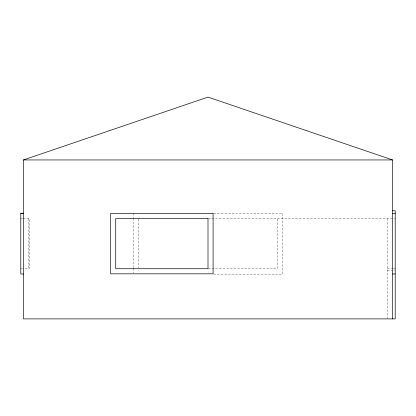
<?xml version="1.0" encoding="UTF-8"?>
<svg xmlns="http://www.w3.org/2000/svg" width="416" height="416" viewBox="0 0 416 416"><rect width="100%" height="100%" fill="white"/><g stroke="black" fill="none" stroke-linecap="round" stroke-linejoin="round"><path stroke-width="0.31" stroke-dasharray="2.08 1.56" d="M213.84 213.158L282.615 213.158L282.615 274.134L213.84 274.134M20.8 218.561L22.63 218.561M23.239 218.561L29.25 218.561L29.25 268.726L23.239 268.726M208.322 218.561L395.2 218.561M20.8 268.726L22.63 268.726M208.322 268.726L277.212 268.726L277.212 218.561M387.28 268.726L392.761 268.726M393.089 268.726L395.2 268.726M387.28 270.842L395.2 270.842M387.28 218.561L387.28 318.245M138.788 219.206L138.788 268.086M133.385 213.158L133.385 217.698M133.385 218.348L133.385 267.644M133.385 268.294L133.385 272.834M28.72 218.561L28.72 268.726"/><path stroke-width="0.62" d="M392.558 210.756L395.2 210.756L395.2 318.895L23.442 318.895L23.442 159.947L208 97.105L392.558 159.947L392.558 318.895M23.442 159.947L392.558 159.947M23.442 213.247L20.8 213.247L20.8 274.04L23.442 274.04M392.558 213.32L395.2 213.32M20.8 213.413L23.442 213.413M392.558 273.967L395.2 273.967M213.096 213.465L110.62 213.465L110.62 273.827L213.096 273.827L213.096 213.465M208 218.561L115.721 218.561L115.721 268.726L208 268.726L208 218.561"/></g></svg>
